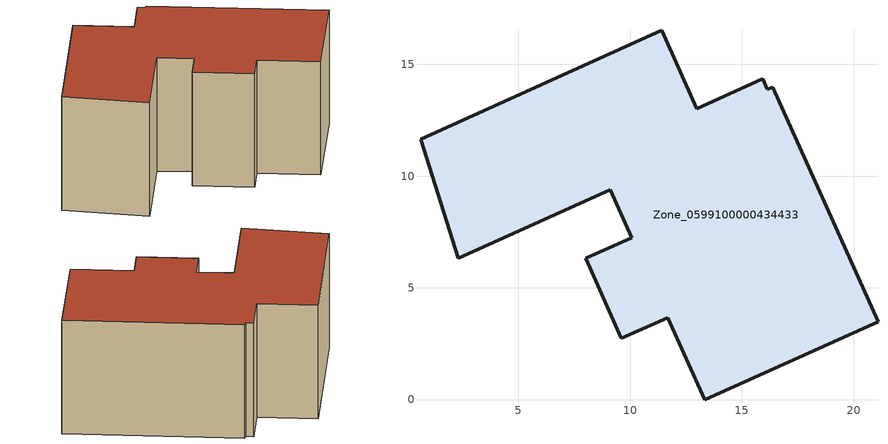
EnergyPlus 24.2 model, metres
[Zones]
Zone_0599100000434433
 floor ground (C_G): 9.61,2.74 8.01,6.32 10.08,7.25 9.12,9.39 2.32,6.33 0.62,11.66 11.41,16.52 12.99,13.02 15.95,14.35 16.15,13.9 16.39,13.97 21.1,3.48 13.34,0 11.69,3.67 z0
 wall outside (C_F): 8.01,6.32 9.61,2.74 11.69,3.67 13.34,0 21.1,3.48 16.39,13.97 16.15,13.9 15.95,14.35 12.99,13.02 11.41,16.52 0.62,11.66 2.32,6.33 9.12,9.39 10.08,7.25 8.01,6.32 z0:7.66
 roof outside (C_R): 21.1,3.48 16.39,13.97 16.15,13.9 15.95,14.35 12.99,13.02 11.41,16.52 0.62,11.66 2.32,6.33 9.12,9.39 10.08,7.25 8.01,6.32 9.61,2.74 11.69,3.67 13.34,0 z7.66
[BUILDING]
Pand.0599100000434433: North Axis=0; Terrain=City; Loads Convergence Tolerance Value=0.04; Temperature Convergence Tolerance Value=0.4; Solar Distribution=FullExterior; Maximum Number of Warmup Days=25; Minimum Number of Warmup Days=1
[Site:Location]
Rotterdam.The.Hague.AP_ZH_NLD Design_Conditions: Latitude=51.96; Longitude=4.45; Time Zone=1; Elevation=-4.5
[SITE:GROUNDTEMPERATURE:BUILDINGSURFACE]
18, 18, 18, 18, 18, 18, 18, 18, 18, 18, 18, 18
[MATERIAL] Thermal Absorptance=0.9; Solar Absorptance=0.7; Visible Absorptance=0.7
Name | Roughness | Thickness | Conductivity | Density | Specific Heat
G.D.2006-2014 | MediumSmooth | 0.15 | 0.06 | 540 | 1210
F.D.2006-2014 | Rough | 0.3 | 0.12 | 1920 | 840
R.D.2006-2014 | MediumRough | 0.2 | 0.08 | 1500 | 1000
[CONSTRUCTION]
C_G: G.D.2006-2014
C_F: F.D.2006-2014
C_R: R.D.2006-2014
[ZONE]
Zone_0599100000434433: Type=1; Multiplier=1; Ceiling Height=Autocalculate; Volume=Autocalculate; Floor Area=autocalculate; Part of Total Floor Area=Yes
[ZONEINFILTRATION:DESIGNFLOWRATE]
Infil_Zone_0599100000434433: Zone or ZoneList or Space or SpaceList=Zone_0599100000434433; Schedule=AlwaysOn; Design Flow Rate Calculation Method=Flow/Area; Flow Rate per Floor Area=0.0021; Constant Term Coefficient=1; Temperature Term Coefficient=0; Velocity Term Coefficient=0; Velocity Squared Term Coefficient=0
[HVACTEMPLATE:ZONE:IDEALLOADSAIRSYSTEM]
Zone_0599100000434433: Maximum Heating Supply Air Temperature=50; Minimum Cooling Supply Air Temperature=13; Maximum Heating Supply Air Humidity Ratio=0.0156; Minimum Cooling Supply Air Humidity Ratio=0.0077; Heating Limit=NoLimit; Cooling Limit=NoLimit; Dehumidification Control Type=ConstantSensibleHeatRatio; Cooling Sensible Heat Ratio=0.7; Dehumidification Setpoint=60; Humidification Control Type=None; Humidification Setpoint=30; Outdoor Air Method=None; Outdoor Air Flow Rate per Person=0.00944; Outdoor Air Flow Rate per Zone Floor Area=0; Outdoor Air Flow Rate per Zone=0; Demand Controlled Ventilation Type=None; Outdoor Air Economizer Type=NoEconomizer; Heat Recovery Type=None; Sensible Heat Recovery Effectiveness=0.7; Latent Heat Recovery Effectiveness=0.65
[ZONECONTROL:THERMOSTAT]
ThermostatControl_Zone_0599100000434433: Zone or ZoneList=Zone_0599100000434433; Control Type Schedule=DualSetpointControlType; Control 1=Thermostat_Zone_0599100000434433; Temperature Difference Between Cutout And Setpoint=0
[THERMOSTATSETPOINT:DUALSETPOINT]
Thermostat_Zone_0599100000434433: Heating Setpoint Temperature Schedule=HeatingSetpoint_Zone_0599100000434433; Cooling Setpoint Temperature Schedule=CoolingSetpoint_Zone_0599100000434433
[SCHEDULE:COMPACT]
HeatingSetpoint_Zone_0599100000434433: Through: 12/31, For: AllDays, Until: 24:00, 21
CoolingSetpoint_Zone_0599100000434433: Through: 12/31, For: AllDays, Until: 24:00, 24
DualSetpointControlType: Through: 12/31, For: AllDays, Until: 24:00, 4
AlwaysOn: Through: 12/31, For: AllDays, Until: 24:00, 1
